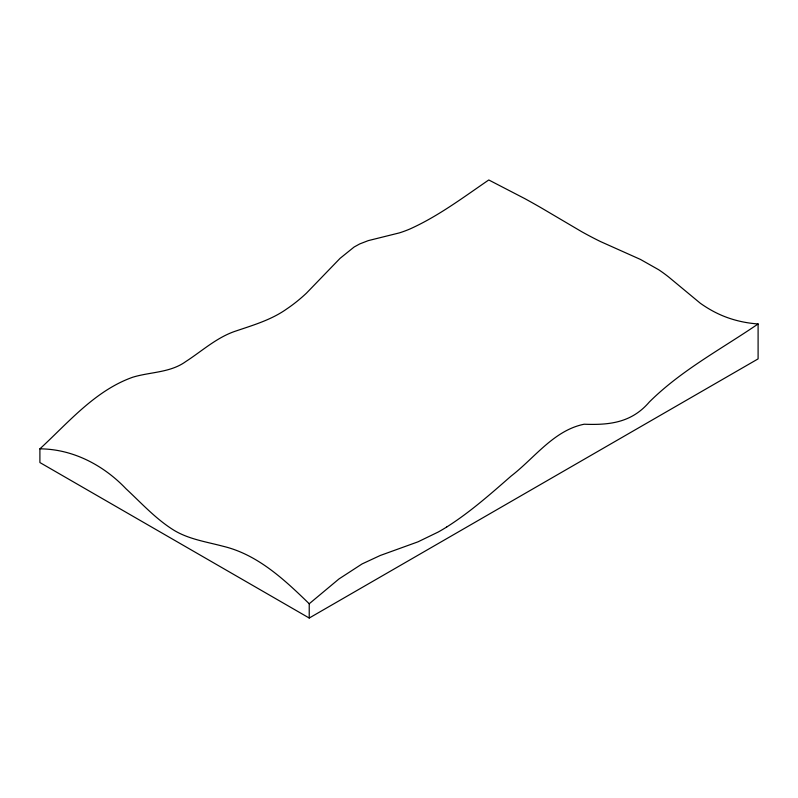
<?xml version="1.0" encoding="UTF-8"?>
<svg xmlns="http://www.w3.org/2000/svg" width="798" height="798" viewBox="0 0 798 798"><rect width="100%" height="100%" fill="white"/><g stroke="black" fill="none" stroke-linecap="round" stroke-linejoin="round"><path stroke-width="1.2" d="M39.9 448.845C68.399 422.531 95.162 390.531 132.777 377.215C150.403 371.848 170.253 372.816 185.784 361.554C202.313 350.871 217.206 337.025 236.288 330.881C253.684 325.015 271.639 319.709 286.781 308.916A129.725 74.892 -60 0 0 306.422 293.185L340.088 258.333L354.113 247.021L359.728 243.929L368.257 240.627L399.279 232.916A158.632 91.59 -60 0 0 409.963 228.976C438.282 216.238 463.269 197.395 488.775 179.969L524.855 198.652A892.004 514.999 60 0 1 541.613 208.079L581.652 231.679A448.356 258.861 60 0 0 600.525 241.575L640.465 259.44L658.679 269.734A132.189 76.319 60 0 1 668.604 276.956L700.325 303.26A123.77 71.461 60 0 0 716.085 312.756C729.153 319.3 743.546 322.941 758.1 323.958L758.1 358.881L309.225 618.031L39.9 462.541L39.9 448.845C72.867 449.025 103.541 465.184 125.934 488.705C141.605 503.239 156.169 519.428 174.562 530.63C189.435 539.398 206.762 541.902 223.191 546.291C257.674 554.53 284.547 579.767 309.225 603.767L309.225 618.031M309.225 603.767L338.97 578.949L362.063 563.947L380.237 555.488L417.972 541.842L438.272 532.007A203.749 117.635 -60 0 0 446.69 527.019M758.1 323.958C721.292 349.115 681.233 370.292 649.353 401.983C631.657 422.701 609.512 425.214 584.156 424.217C553.812 430.351 534.53 458.062 511.219 475.977C490.571 494.022 469.922 512.316 446.69 527.019"/></g></svg>
